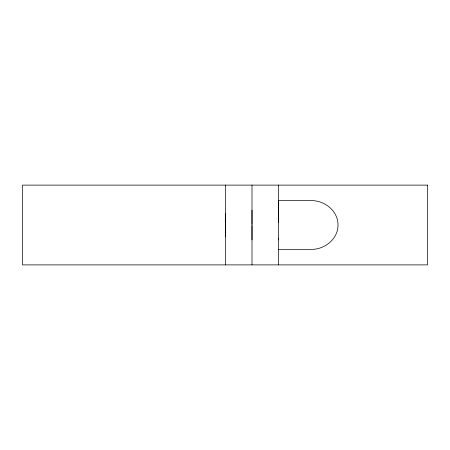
<?xml version="1.0" encoding="UTF-8"?>
<svg xmlns="http://www.w3.org/2000/svg" width="450" height="450" viewBox="0 0 450 450"><rect width="100%" height="100%" fill="white"/><g stroke="black" fill="none" stroke-linecap="round" stroke-linejoin="round"><path stroke-width="0.67" d="M225.411 213.351L225.411 236.694M252 239.884L252 225.613M252 224.387L252 210.111M278.589 249.463L278.589 200.537L310.68 200.537A54.675 40.742 90 0 1 314.961 200.835C326.098 202.202 336.606 210.932 337.871 222.441A16.386 12.206 -90 0 1 337.871 227.554C336.606 239.062 326.098 247.798 314.961 249.159A54.675 40.742 90 0 1 310.68 249.463L278.589 249.463L278.589 264.887M278.589 185.113L278.589 222.441M278.589 238.202L278.589 239.878M252 185.113L252 264.887M225.411 185.113L225.411 264.887M225.405 216.9A11.571 1.176 -84.1 0 1 225.242 221.147M427.466 185.113L22.5 185.113L22.5 264.887L427.5 264.887L427.466 185.113"/></g></svg>
